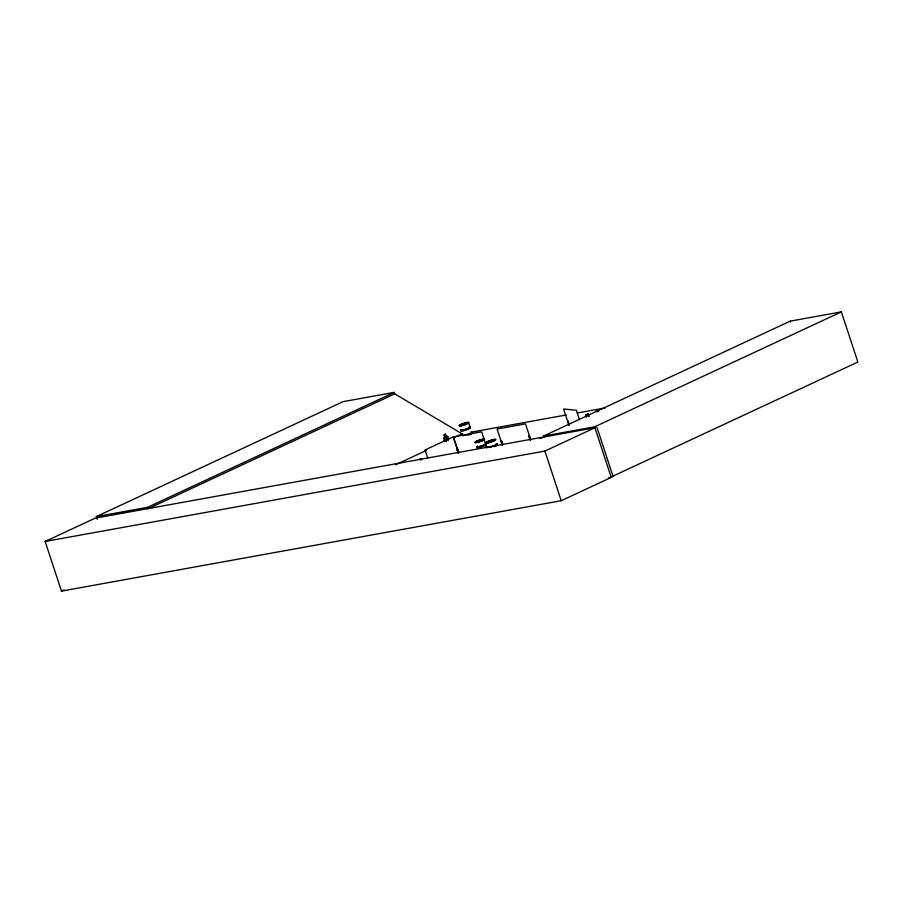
<?xml version="1.0" encoding="UTF-8"?>
<svg xmlns="http://www.w3.org/2000/svg" width="903" height="903" viewBox="0 0 903 903"><rect width="100%" height="100%" fill="white"/><g stroke="black" fill="none" stroke-linecap="round" stroke-linejoin="round"><path stroke-width="1.35" d="M444.931 441.544L444.062 437.853L447.053 436.194L447.775 436.804L447.053 436.194M460.88 425.81L461.693 425.539L461.027 425.437M466.558 423.022L466.072 423.055M465.813 423.496L466.964 423.067L466.309 423.101M466.637 423.27L467.144 422.92M481.694 440.179L482.45 439.569M482.744 439.558L482.033 440.133M493.964 440.054L493.422 440.19M461.185 425.731L461.083 425.787M467.223 423.033L466.433 422.931M481.818 439.829L483.094 439.682L482.033 439.964M493.027 440.348L493.015 440.438M493.648 440.111L493.32 440.077M493.535 440.303L494.257 439.964L493.569 439.863M444.186 434.919L445.439 434.208L444.174 434.986L445.439 440.867M488.196 442.651L488.658 442.493A4.944 0.632 -18.2 0 1 488.602 441.274A4.944 0.632 -18.2 0 1 495.657 439.569A4.944 0.632 -18.2 0 1 488.625 442.425L487.902 442.752L488.376 442.335M458.092 452.922L456.828 449.096L457.494 448.847M457.494 449.017L458.938 452.753M485.6 443.881L486.683 447.798M502.136 444.998L501.063 441.082M502.802 444.818L501.549 440.991L502.621 444.908M528.797 436.115L529.463 435.946L528.797 436.115L530.061 439.942M97.219 519.248L96.339 516.584L343.084 401.643L394.239 392.387L394.713 393.843L462.054 433.812M45.15 541.473L95.176 518.164L594.93 427.751L544.904 451.06L45.15 541.473L61.472 591.115L561.226 500.702L611.252 477.405L594.625 426.826L543.471 436.081L543.775 437.007M96.339 516.584L147.494 507.328L394.239 392.387M394.713 393.843L147.968 508.784L147.494 507.328M61.472 591.115L63.978 589.952M395.728 464.706L426.34 450.45M454.401 437.379L462.629 433.542M543.471 436.081L790.204 321.141L841.359 311.885L857.85 362.047L611.117 476.987M594.625 426.826L841.359 311.885M421.374 458.532L419.997 458.679L421.43 458.589M568.032 420.99L569.296 424.816M588.022 413.992L588.801 416.43L588.022 413.992L585.652 414.849L586.487 417.299M598.678 409.939L596.341 410.809M585.765 414.906L587.966 414.093M539.904 438.486L543.854 437.21M482.191 439.998L482.71 439.795M493.58 439.851L493.535 440.28M446.161 436.668L447.12 437.21L448.238 440.63M444.908 437.368L444.253 434.975M444.062 437.853L443.949 438.948M447.922 438.395L447.809 438.531M456.828 449.096L457.686 448.926M500.883 441.172L501.549 440.991M611.32 476.897L613.114 476.57L596.939 427.333M470.373 432.311L566.136 414.985M577.243 412.976L604.999 407.953M608.487 477.901L611.252 477.405M790.204 321.141L790.509 322.078M598.61 411.418L598.339 410.605L596.939 411.125L597.21 411.937M579.444 419.534L576.396 410.267L563.596 408.991L568.822 424.884M567.818 420.967L569.048 424.907M544.904 451.06L561.226 500.702M530.727 439.772L525.501 423.879L497.09 429.015L502.316 444.908M529.282 436.025L530.546 439.851M528.989 436.036L530.242 439.863M486.864 447.707L481.638 431.815L453.227 436.95L458.453 452.843M468.702 422.875A4.91 0.632 -18.2 0 1 461.715 425.708A4.91 0.632 -18.2 0 1 461.693 424.568A4.91 0.632 -18.2 0 1 468.702 422.875L470.079 427.006M458.758 452.843L453.34 436.815L425.053 449.987L427.672 457.934M457.02 449.062L458.272 452.934M447.707 436.826L448.599 439.468M445.36 434.219L446.217 436.759M447.245 439.851L446.488 437.571L445.326 438.226L446.443 441.646M445.348 434.332L446.15 436.77M485.577 444.141A5 0.643 -18.2 0 1 481.48 446.488A5 0.643 -18.2 0 1 477.348 446.804M485.633 444.49A4.933 0.632 -18.2 0 1 482.202 446.59A4.933 0.632 -18.2 0 1 477.044 447.425M485.487 443.858A5 0.643 -18.2 0 1 481.389 446.206A5 0.643 -18.2 0 1 477.258 446.522M485.329 443.565A4.933 0.632 -18.2 0 1 481.288 445.879A4.933 0.632 -18.2 0 1 477.213 446.195M495.961 444.524A5 0.643 -18.2 0 1 493.851 446.342M491.39 447.132A5 0.643 -18.2 0 1 490.239 447.436M497.237 444.773A4.933 0.632 -18.2 0 1 493.93 446.658M495.871 444.242A5 0.643 -18.2 0 1 496.91 444.637A5 0.643 -18.2 0 1 492.519 446.477M491.288 446.85A5 0.643 -18.2 0 1 488.399 447.47M487.925 447.459A5 0.643 -18.2 0 1 487.925 447.109M496.469 443.836A4.933 0.632 -18.2 0 1 493.027 445.947A4.933 0.632 -18.2 0 1 487.88 446.782M472.021 433.282A4.933 0.632 -18.2 0 1 472.032 433.632M470.824 434.32A4.933 0.632 -18.2 0 1 469.853 434.738M470.745 433.034A5 0.643 -18.2 0 1 468.634 434.851M468.95 427.559A5 0.643 -18.2 0 1 466.828 429.376A5 0.643 -18.2 0 1 461.004 430.426M471.253 432.356A4.933 0.632 -18.2 0 1 467.212 434.659M465.993 435.032A4.933 0.632 -18.2 0 1 462.663 435.291M470.226 427.808A4.933 0.632 -18.2 0 1 465.09 430.291A4.933 0.632 -18.2 0 1 461.636 430.415M470.655 432.751A5 0.643 -18.2 0 1 471.693 433.158A5 0.643 -18.2 0 1 467.314 434.986M468.849 427.277A5 0.643 -18.2 0 1 466.738 429.094A5 0.643 -18.2 0 1 460.902 430.144M469.447 426.871A4.933 0.632 -18.2 0 1 466.016 428.981A4.933 0.632 -18.2 0 1 460.869 429.805M445.348 434.84L444.863 436.07L445.348 434.84M444.761 440.258L444.186 440.506L444.761 440.258M587.684 414.646L586.284 415.166L586.555 415.978L587.955 415.459L587.684 414.646M421.329 459.017L420.505 459.108L420.764 459.932L421.599 459.83L421.329 459.017M477.439 441.951A4.91 0.632 -18.2 0 0 484.437 439.118A4.91 0.632 -18.2 0 0 477.416 440.799A4.91 0.632 -18.2 0 0 477.439 441.951M477.597 442.425A4.91 0.632 -18.2 0 0 484.584 439.592A4.91 0.632 -18.2 0 0 477.574 441.274A4.91 0.632 -18.2 0 0 477.597 442.425M477.484 442.154A4.944 0.632 -18.2 0 0 484.527 439.298A4.944 0.632 -18.2 0 0 477.473 440.991A4.944 0.632 -18.2 0 0 477.484 442.154M488.579 442.222A4.91 0.632 -18.2 0 0 495.566 439.389A4.91 0.632 -18.2 0 0 488.557 441.082A4.91 0.632 -18.2 0 0 488.579 442.222M488.726 442.696A4.91 0.632 -18.2 0 0 495.724 439.863A4.91 0.632 -18.2 0 0 488.715 441.544A4.91 0.632 -18.2 0 0 488.726 442.696M461.557 425.257A4.91 0.632 -18.2 0 0 468.555 422.423A4.91 0.632 -18.2 0 0 461.546 424.105A4.91 0.632 -18.2 0 0 461.557 425.257M461.602 425.448A4.944 0.632 -18.2 0 0 468.646 422.593A4.944 0.632 -18.2 0 0 461.591 424.297A4.944 0.632 -18.2 0 0 461.602 425.448"/></g></svg>
